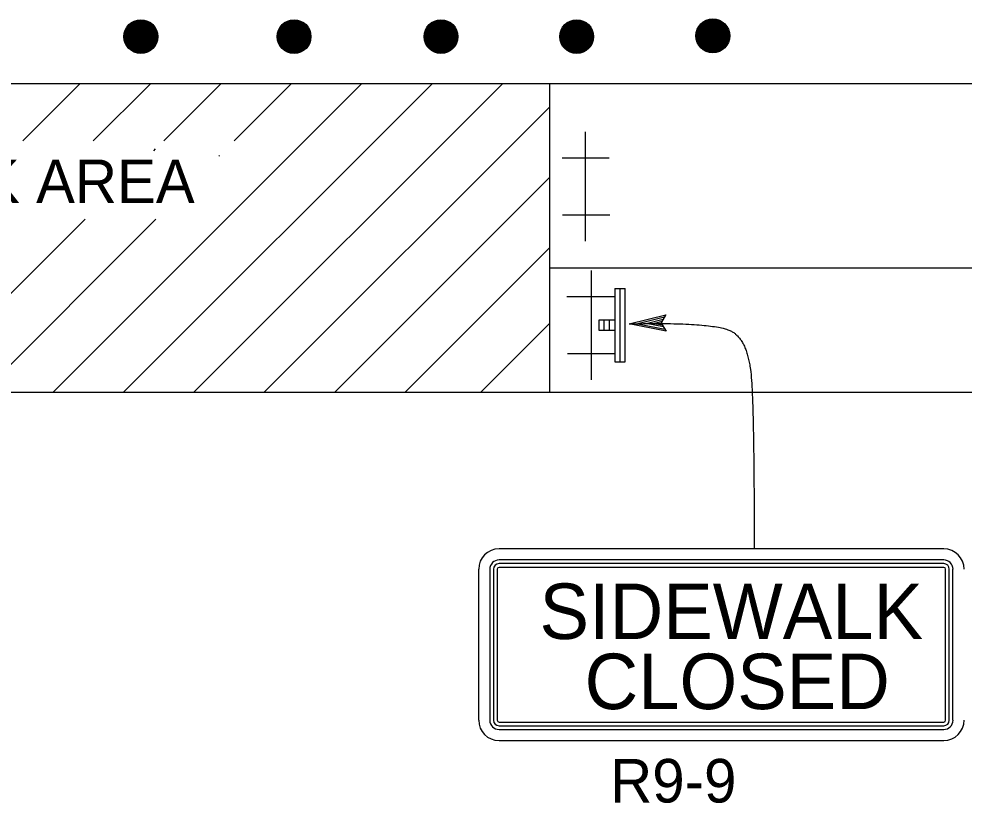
# Model space of a CAD drawing. Extents: x -893 to 867, y -474 to 712.
# Drawn here: x -105.4 to 46.5, y -2.6 to 123.4 of the extents above; entities that cross this region are included whole.
import ezdxf

# ---------------------------------------------------------------- set-up
doc = ezdxf.new("R2010")
doc.units = 0
for name, color, linetype in [('tcd_PVMT-MARKER', 7, 'Continuous'), ('temp_TRAFFIC-CONES', 7, 'Continuous'), ('temp_TRAFFIC-CONTROL', 7, 'Continuous'), ('temp_TRAFFIC-CONTROL-anno', 7, 'Continuous')]:
    doc.layers.add(name, color=color, linetype=linetype)

msp = doc.modelspace()

# ---------------------------------------------------------------- linework, layer by layer
at = {"layer": 'tcd_PVMT-MARKER'}
for p, q in [((-365.66, 113.03), (147.53, 113.03)), ((-190.13, 113.03), (-20.13, 113.03)), ((-20.13, 63.41), (-20.13, 113.03)), ((-20.13, 83.41), (127.53, 83.41)), ((-345.66, 63.41), (127.53, 63.41))]:
    msp.add_line(p, q, dxfattribs=at)
for points in [[(-104.79, 103.8), (-95.56, 113.03)], [(-99.93, 63.41), (-50.31, 113.03)], [(-93.48, 103.8), (-84.25, 113.03)], [(-88.62, 63.41), (-38.99, 113.03)], [(-82.16, 103.8), (-72.94, 113.03)], [(-77.31, 63.41), (-27.68, 113.03)], [(-70.85, 103.8), (-61.62, 113.03)], [(-65.99, 63.41), (-20.13, 109.27)], [(-83.75, 102.22), (-83.46, 102.5)], [(-73.32, 101.33), (-73.22, 101.43)], [(-54.68, 63.41), (-20.13, 97.96)], [(-122.56, 63.41), (-94.76, 91.21)], [(-111.25, 63.41), (-83.45, 91.21)], [(-43.36, 63.41), (-20.13, 86.64)], [(-31.22, 63.41), (-20.13, 74.5)]]:
    msp.add_lwpolyline(points, dxfattribs=at)
at = {"layer": 'temp_TRAFFIC-CONES'}
for centre, radius in [((-85.83, 120.56), 2.72), ((-85.83, 120.56), 2.62), ((-85.83, 120.56), 2.56), ((-61.21, 120.56), 2.72), ((-61.21, 120.56), 2.62), ((-61.21, 120.56), 2.56), ((-37.6, 120.56), 2.72), ((-37.6, 120.56), 2.62), ((-37.6, 120.56), 2.56), ((-15.8, 120.56), 2.72), ((-15.8, 120.56), 2.62), ((-15.8, 120.56), 2.56), ((6.08, 120.68), 2.72), ((6.08, 120.68), 2.62), ((6.08, 120.68), 2.56), ((6.08, 120.68), 2.47), ((6.08, 120.68), 2.4), ((-85.83, 120.56), 2.47), ((-85.83, 120.56), 2.4), ((-85.83, 120.56), 2.33), ((-85.83, 120.56), 2.27), ((-85.83, 120.56), 2.21), ((-85.83, 120.56), 2.15), ((-85.83, 120.56), 2.08), ((-85.83, 120.56), 2.02), ((-85.83, 120.56), 1.96), ((-85.83, 120.56), 1.89), ((-85.83, 120.56), 1.82), ((-85.83, 120.56), 1.78), ((-85.83, 120.56), 1.72), ((-85.83, 120.56), 1.67), ((-85.83, 120.56), 1.62), ((-85.83, 120.56), 1.6), ((-85.83, 120.56), 1.55), ((-85.83, 120.56), 1.51), ((-85.83, 120.56), 1.46), ((-85.83, 120.56), 1.4), ((-85.83, 120.56), 1.4), ((-85.83, 120.56), 1.36), ((-85.83, 120.56), 1.31), ((-85.83, 120.56), 1.25), ((-85.83, 120.56), 1.2), ((-85.83, 120.56), 1.12), ((-85.83, 120.56), 1.07), ((-85.83, 120.56), 0.989), ((-61.21, 120.56), 2.47), ((-61.21, 120.56), 2.4), ((-61.21, 120.56), 2.33), ((-61.21, 120.56), 2.27), ((-61.21, 120.56), 2.21), ((-61.21, 120.56), 2.15), ((-61.21, 120.56), 2.08), ((-61.21, 120.56), 2.02), ((-61.21, 120.56), 1.96), ((-61.21, 120.56), 1.89), ((-61.21, 120.56), 1.82), ((-61.21, 120.56), 1.78), ((-61.21, 120.56), 1.72), ((-61.21, 120.56), 1.67), ((-61.21, 120.56), 1.62), ((-61.21, 120.56), 1.6), ((-61.21, 120.56), 1.55), ((-61.21, 120.56), 1.51), ((-61.21, 120.56), 1.46), ((-61.21, 120.56), 1.4), ((-61.21, 120.56), 1.4), ((-61.21, 120.56), 1.36), ((-61.21, 120.56), 1.31), ((-61.21, 120.56), 1.25), ((-61.21, 120.56), 1.2), ((-61.21, 120.56), 1.12), ((-61.21, 120.56), 1.07), ((-61.21, 120.56), 0.989), ((-37.6, 120.56), 2.47), ((-37.6, 120.56), 2.4), ((-37.6, 120.56), 2.33), ((-37.6, 120.56), 2.27), ((-37.6, 120.56), 2.21), ((-37.6, 120.56), 2.15), ((-37.6, 120.56), 2.08), ((-37.6, 120.56), 2.02), ((-37.6, 120.56), 1.96), ((-37.6, 120.56), 1.89), ((-37.6, 120.56), 1.82), ((-37.6, 120.56), 1.78), ((-37.6, 120.56), 1.72), ((-37.6, 120.56), 1.67), ((-37.6, 120.56), 1.62), ((-37.6, 120.56), 1.6), ((-37.6, 120.56), 1.55), ((-37.6, 120.56), 1.51), ((-37.6, 120.56), 1.46), ((-37.6, 120.56), 1.4), ((-37.6, 120.56), 1.4), ((-37.6, 120.56), 1.36), ((-37.6, 120.56), 1.31), ((-37.6, 120.56), 1.25), ((-37.6, 120.56), 1.2), ((-37.6, 120.56), 1.12), ((-37.6, 120.56), 1.07), ((-37.6, 120.56), 0.989), ((-15.8, 120.56), 2.47), ((-15.8, 120.56), 2.4), ((-15.8, 120.56), 2.33), ((-15.8, 120.56), 2.27), ((-15.8, 120.56), 2.21), ((-15.8, 120.56), 2.15), ((-15.8, 120.56), 2.08), ((-15.8, 120.56), 2.02), ((-15.8, 120.56), 1.96), ((-15.8, 120.56), 1.89), ((-15.8, 120.56), 1.82), ((-15.8, 120.56), 1.78), ((-15.8, 120.56), 1.72), ((-15.8, 120.56), 1.67), ((-15.8, 120.56), 1.62), ((-15.8, 120.56), 1.6), ((-15.8, 120.56), 1.55), ((-15.8, 120.56), 1.51), ((-15.8, 120.56), 1.46), ((-15.8, 120.56), 1.4), ((-15.8, 120.56), 1.4), ((-15.8, 120.56), 1.36), ((-15.8, 120.56), 1.31), ((-15.8, 120.56), 1.25), ((-15.8, 120.56), 1.2), ((-15.8, 120.56), 1.12), ((-15.8, 120.56), 1.07), ((-15.8, 120.56), 0.989), ((6.08, 120.68), 2.33), ((6.08, 120.68), 2.27), ((6.08, 120.68), 2.21), ((6.08, 120.68), 2.15), ((6.08, 120.68), 2.08), ((6.08, 120.68), 2.02), ((6.08, 120.68), 1.96), ((6.08, 120.68), 1.89), ((6.08, 120.68), 1.82), ((6.08, 120.68), 1.78), ((6.08, 120.68), 1.72), ((6.08, 120.68), 1.67), ((6.08, 120.68), 1.62), ((6.08, 120.68), 1.6), ((6.08, 120.68), 1.55), ((6.08, 120.68), 1.51), ((6.08, 120.68), 1.46), ((6.08, 120.68), 1.4), ((6.08, 120.68), 1.4), ((6.08, 120.68), 1.36), ((6.08, 120.68), 1.31), ((6.08, 120.68), 1.25), ((6.08, 120.68), 1.2), ((6.08, 120.68), 1.12), ((6.08, 120.68), 1.07), ((6.08, 120.68), 0.989), ((6.08, 120.68), 0.95), ((6.08, 120.68), 0.896), ((6.08, 120.68), 0.836), ((-85.83, 120.56), 0.95), ((-85.83, 120.56), 0.896), ((-85.83, 120.56), 0.836), ((-85.83, 120.56), 0.744), ((-85.83, 120.56), 0.659), ((-85.83, 120.56), 0.533), ((-85.83, 120.56), 0.533), ((-85.83, 120.56), 0.419), ((-85.83, 120.56), 0.345), ((-85.83, 120.56), 0.32), ((-85.83, 120.56), 0.32), ((-85.83, 120.56), 0.242), ((-85.83, 120.56), 0.242), ((-85.83, 120.56), 0.196), ((-85.83, 120.56), 0.196), ((-85.83, 120.56), 0.116), ((-85.83, 120.56), 0.116), ((-61.21, 120.56), 0.95), ((-61.21, 120.56), 0.896), ((-61.21, 120.56), 0.836), ((-61.21, 120.56), 0.744), ((-61.21, 120.56), 0.659), ((-61.21, 120.56), 0.533), ((-61.21, 120.56), 0.533), ((-61.21, 120.56), 0.419), ((-61.21, 120.56), 0.345), ((-61.21, 120.56), 0.32), ((-61.21, 120.56), 0.32), ((-61.21, 120.56), 0.242), ((-61.21, 120.56), 0.242), ((-61.21, 120.56), 0.196), ((-61.21, 120.56), 0.196), ((-61.21, 120.56), 0.116), ((-61.21, 120.56), 0.116), ((-37.6, 120.56), 0.95), ((-37.6, 120.56), 0.896), ((-37.6, 120.56), 0.836), ((-37.6, 120.56), 0.744), ((-37.6, 120.56), 0.659), ((-37.6, 120.56), 0.533), ((-37.6, 120.56), 0.533), ((-37.6, 120.56), 0.419), ((-37.6, 120.56), 0.345), ((-37.6, 120.56), 0.32), ((-37.6, 120.56), 0.32), ((-37.6, 120.56), 0.242), ((-37.6, 120.56), 0.242), ((-37.6, 120.56), 0.196), ((-37.6, 120.56), 0.196), ((-37.6, 120.56), 0.116), ((-37.6, 120.56), 0.116), ((-15.8, 120.56), 0.95), ((-15.8, 120.56), 0.896), ((-15.8, 120.56), 0.836), ((-15.8, 120.56), 0.744), ((-15.8, 120.56), 0.659), ((-15.8, 120.56), 0.533), ((-15.8, 120.56), 0.533), ((-15.8, 120.56), 0.419), ((-15.8, 120.56), 0.345), ((-15.8, 120.56), 0.32), ((-15.8, 120.56), 0.32), ((-15.8, 120.56), 0.242), ((-15.8, 120.56), 0.242), ((-15.8, 120.56), 0.196), ((-15.8, 120.56), 0.196), ((-15.8, 120.56), 0.116), ((-15.8, 120.56), 0.116), ((6.08, 120.68), 0.744), ((6.08, 120.68), 0.659), ((6.08, 120.68), 0.533), ((6.08, 120.68), 0.533), ((6.08, 120.68), 0.419), ((6.08, 120.68), 0.345), ((6.08, 120.68), 0.32), ((6.08, 120.68), 0.32), ((6.08, 120.68), 0.242), ((6.08, 120.68), 0.242), ((6.08, 120.68), 0.196), ((6.08, 120.68), 0.196), ((6.08, 120.68), 0.116), ((6.08, 120.68), 0.116)]:
    msp.add_circle(centre, radius, dxfattribs=at)
at = {"layer": 'temp_TRAFFIC-CONTROL'}
for p, q in [((-14.35, 87.68), (-14.35, 105.27)), ((-10.55, 101.02), (-18.15, 101.02)), ((-10.47, 91.85), (-18.07, 91.85)), ((-13.46, 82.97), (-13.46, 65.37)), ((-9.67, 80.08), (-7.98, 80.08)), ((-9.67, 80.08), (-9.67, 68.26)), ((-8.82, 68.26), (-8.82, 80.08)), ((-7.98, 68.26), (-7.98, 80.08)), ((-17.35, 78.8), (-9.75, 78.8)), ((-12.2, 75.01), (-10.51, 75.01)), ((-12.2, 73.33), (-12.2, 75.01)), ((-11.35, 73.33), (-11.35, 75.01)), ((-10.51, 75.01), (-9.67, 75.01)), ((-10.51, 73.33), (-10.51, 75.01)), ((-10.51, 73.33), (-12.2, 73.33)), ((-9.67, 73.33), (-10.51, 73.33)), ((-9.67, 74.17), (-9.67, 74.17)), ((-17.26, 69.63), (-9.66, 69.63)), ((-9.67, 68.26), (-7.98, 68.26))]:
    msp.add_line(p, q, dxfattribs=at)
for points in [[(43.2, 38.22), (-28.27, 38.22)], [(-31.55, 34.95), (-31.55, 10.68)], [(-29.76, 34.95), (-29.76, 10.68)], [(-29.17, 34.95), (-29.17, 10.68)], [(-28.57, 34.95), (-28.57, 10.68)], [(43.2, 36.44), (-28.27, 36.44)], [(43.2, 35.85), (-28.27, 35.85)], [(43.2, 35.25), (-28.27, 35.25)], [(43.49, 10.68), (43.49, 34.95)], [(44.09, 10.68), (44.09, 34.95)], [(44.68, 10.68), (44.68, 34.95)], [(-28.27, 10.39), (43.2, 10.39)], [(-28.27, 9.79), (43.2, 9.79)], [(-28.27, 9.2), (43.2, 9.2)], [(-28.27, 7.41), (43.2, 7.41)]]:
    msp.add_lwpolyline(points, dxfattribs=at)
for centre, radius, start, end in [((-28.27, 34.95), 3.27, 90, 180), ((43.2, 34.95), 3.27, 0, 90), ((-28.27, 34.95), 1.49, 90, 180), ((-28.27, 34.95), 0.892, 90, 180), ((-28.27, 34.95), 0.297, 90, 180), ((-28.27, 34.95), 0.297, 90, 180), ((43.2, 34.95), 1.49, 0, 90), ((43.2, 34.95), 0.892, 0, 90), ((43.2, 34.95), 0.297, 0, 90), ((43.2, 34.95), 0.297, 0, 90), ((-28.27, 10.68), 3.27, 180, 270), ((-28.27, 10.68), 1.49, 180, 270), ((-28.27, 10.68), 0.892, 180, 270), ((-28.27, 10.68), 0.297, 180, 270), ((-28.27, 10.68), 0.297, 180, 270), ((43.2, 10.68), 0.297, 270, 360), ((43.2, 10.68), 0.297, 270, 360), ((43.2, 10.68), 0.892, 270, 360), ((43.2, 10.68), 1.49, 270, 360), ((43.2, 10.68), 3.27, 270, 360)]:
    msp.add_arc(centre, radius, start, end, dxfattribs=at)
at = {"layer": 'temp_TRAFFIC-CONTROL-anno'}
msp.add_lwpolyline([(-1.41, 73.2), (-7.35, 74.38), (-1.47, 75.83), (-1.67, 75.47), (-5.98, 74.41), (-1.63, 73.54), (-1.84, 73.89), (-4.63, 74.44), (-1.88, 75.12), (-2.08, 74.76), (-3.27, 74.47), (-2.06, 74.23), (-2.23, 74.5), (-1.47, 75.83), (-2.23, 74.5)], close=True, dxfattribs=at)
msp.add_open_spline([(-7.35, 74.38), (6.52, 74.71), (11.91, 71.53), (12.73, 58.81), (12.73, 38.22)], degree=2, dxfattribs=at)

# ---------------------------------------------------------------- texts
at = {"layer": 'temp_TRAFFIC-CONTROL'}
for s, height, p in [('WORK AREA', 7, (-134.39, 93.8)), ('SIDEWALK', 8.92, (-21.77, 23.73)), ('CLOSED', 8.92, (-14.52, 12.46))]:
    msp.add_text(s, height=height, dxfattribs=at).set_placement(p)
at = {"layer": 'temp_TRAFFIC-CONTROL-anno'}
msp.add_text('R9-9', height=7, dxfattribs=at).set_placement((-10.41, -2.55))

doc.saveas('drawing.dxf')
